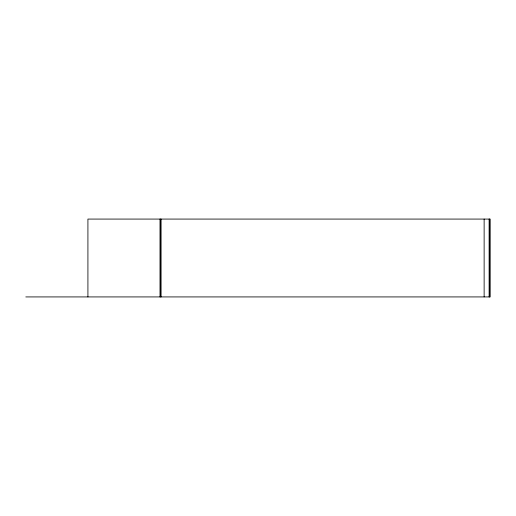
<?xml version="1.0" encoding="UTF-8"?>
<svg xmlns="http://www.w3.org/2000/svg" width="516" height="516" viewBox="0 0 516 516"><rect width="100%" height="100%" fill="white"/><g stroke="black" fill="none" stroke-linecap="round" stroke-linejoin="round"><path stroke-width="0.77" d="M25.8 296.926L490.2 296.926L490.2 219.074L87.92 219.074L87.92 296.926M489.574 219.074L489.574 296.926M489.11 219.074L489.11 296.926M484.131 219.074L484.131 296.926M161.089 219.074L161.089 296.926M160.618 219.074L160.618 296.926M159.999 219.074L159.999 296.926"/></g></svg>
